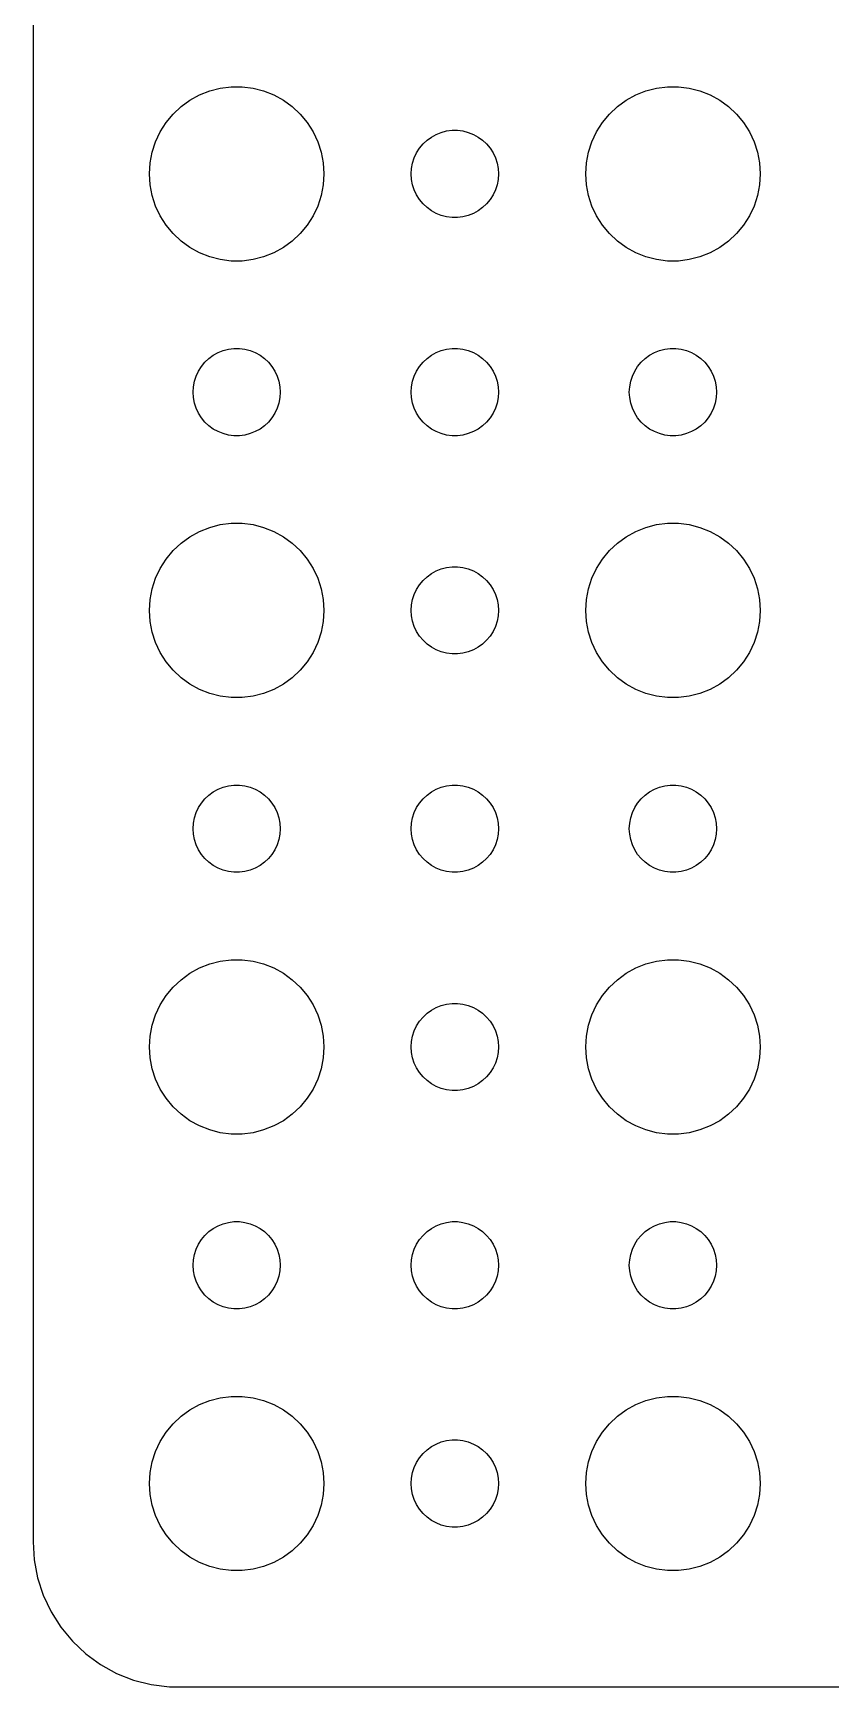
# Model space of a CAD drawing. Header units: metres. Extents: x -120 to 120, y -119 to 119.
# Drawn here: x -119.5 to -92.1, y -119.5 to -62.7 of the extents above; entities that cross this region are included whole.
import ezdxf

# ---------------------------------------------------------------- set-up
doc = ezdxf.new("R2010")
doc.units = ezdxf.units.M

msp = doc.modelspace()

# ---------------------------------------------------------------- linework, layer by layer
for p, q in [((-119.5, 114.5), (-119.5, -114.5)), ((-113.777, -64.7855), (-113.427, -64.6468)), ((-113.427, -64.6468), (-113.062, -64.5531)), ((-113.062, -64.5531), (-112.688, -64.5059)), ((-112.688, -64.5059), (-112.312, -64.5059)), ((-112.312, -64.5059), (-111.938, -64.5531)), ((-111.938, -64.5531), (-111.573, -64.6468)), ((-111.573, -64.6468), (-111.223, -64.7855)), ((-98.7773, -64.7855), (-98.427, -64.6468)), ((-98.427, -64.6468), (-98.0621, -64.5531)), ((-98.0621, -64.5531), (-97.6884, -64.5059)), ((-97.6884, -64.5059), (-97.3116, -64.5059)), ((-97.3116, -64.5059), (-96.9379, -64.5531)), ((-96.9379, -64.5531), (-96.573, -64.6468)), ((-96.573, -64.6468), (-96.2227, -64.7855)), ((-114.687, -65.4464), (-114.412, -65.1885)), ((-114.412, -65.1885), (-114.107, -64.967)), ((-114.107, -64.967), (-113.777, -64.7855)), ((-111.223, -64.7855), (-110.893, -64.967)), ((-110.893, -64.967), (-110.588, -65.1885)), ((-110.588, -65.1885), (-110.313, -65.4464)), ((-99.6869, -65.4464), (-99.4123, -65.1885)), ((-99.4123, -65.1885), (-99.1075, -64.967)), ((-99.1075, -64.967), (-98.7773, -64.7855)), ((-96.2227, -64.7855), (-95.8925, -64.967)), ((-95.8925, -64.967), (-95.5877, -65.1885)), ((-95.5877, -65.1885), (-95.3131, -65.4464)), ((-115.129, -66.0547), (-114.927, -65.7366)), ((-114.927, -65.7366), (-114.687, -65.4464)), ((-110.313, -65.4464), (-110.073, -65.7366)), ((-110.073, -65.7366), (-109.871, -66.0547)), ((-100.129, -66.0547), (-99.927, -65.7366)), ((-99.927, -65.7366), (-99.6869, -65.4464)), ((-95.3131, -65.4464), (-95.073, -65.7366)), ((-95.073, -65.7366), (-94.8711, -66.0547)), ((-115.406, -66.7539), (-115.289, -66.3956)), ((-115.289, -66.3956), (-115.129, -66.0547)), ((-109.871, -66.0547), (-109.711, -66.3956)), ((-109.711, -66.3956), (-109.594, -66.7539)), ((-106.214, -66.6183), (-106.093, -66.4732)), ((-106.093, -66.4732), (-105.956, -66.3442)), ((-105.956, -66.3442), (-105.804, -66.2335)), ((-105.804, -66.2335), (-105.639, -66.1428)), ((-105.639, -66.1428), (-105.464, -66.0734)), ((-105.464, -66.0734), (-105.281, -66.0266)), ((-105.281, -66.0266), (-105.094, -66.003)), ((-105.094, -66.003), (-104.906, -66.003)), ((-104.906, -66.003), (-104.719, -66.0266)), ((-104.719, -66.0266), (-104.536, -66.0734)), ((-104.536, -66.0734), (-104.361, -66.1428)), ((-104.361, -66.1428), (-104.196, -66.2335)), ((-104.196, -66.2335), (-104.044, -66.3442)), ((-104.044, -66.3442), (-103.907, -66.4732)), ((-103.907, -66.4732), (-103.786, -66.6183)), ((-100.406, -66.7539), (-100.289, -66.3956)), ((-100.289, -66.3956), (-100.129, -66.0547)), ((-94.8711, -66.0547), (-94.7107, -66.3956)), ((-94.7107, -66.3956), (-94.5943, -66.7539)), ((-115.476, -67.124), (-115.406, -66.7539)), ((-109.594, -66.7539), (-109.524, -67.124)), ((-106.453, -67.127), (-106.395, -66.9478)), ((-106.395, -66.9478), (-106.314, -66.7774)), ((-106.314, -66.7774), (-106.214, -66.6183)), ((-103.786, -66.6183), (-103.686, -66.7774)), ((-103.686, -66.7774), (-103.605, -66.9478)), ((-103.605, -66.9478), (-103.547, -67.127)), ((-100.476, -67.124), (-100.406, -66.7539)), ((-94.5943, -66.7539), (-94.5237, -67.124)), ((-115.5, -67.5), (-115.476, -67.124)), ((-115.476, -67.876), (-115.5, -67.5)), ((-109.524, -67.124), (-109.5, -67.5)), ((-109.5, -67.5), (-109.524, -67.876)), ((-106.5, -67.5), (-106.488, -67.312)), ((-106.488, -67.688), (-106.5, -67.5)), ((-106.488, -67.312), (-106.453, -67.127)), ((-103.547, -67.127), (-103.512, -67.312)), ((-103.512, -67.312), (-103.5, -67.5)), ((-103.5, -67.5), (-103.512, -67.688)), ((-100.5, -67.5), (-100.476, -67.124)), ((-100.476, -67.876), (-100.5, -67.5)), ((-94.5237, -67.124), (-94.5, -67.5)), ((-94.5, -67.5), (-94.5237, -67.876)), ((-115.406, -68.2461), (-115.476, -67.876)), ((-109.524, -67.876), (-109.594, -68.2461)), ((-106.453, -67.873), (-106.488, -67.688)), ((-106.395, -68.0522), (-106.453, -67.873)), ((-106.314, -68.2226), (-106.395, -68.0522)), ((-103.605, -68.0522), (-103.686, -68.2226)), ((-103.547, -67.873), (-103.605, -68.0522)), ((-103.512, -67.688), (-103.547, -67.873)), ((-100.406, -68.2461), (-100.476, -67.876)), ((-94.5237, -67.876), (-94.5943, -68.2461)), ((-115.289, -68.6044), (-115.406, -68.2461)), ((-115.129, -68.9453), (-115.289, -68.6044)), ((-109.711, -68.6044), (-109.871, -68.9453)), ((-109.594, -68.2461), (-109.711, -68.6044)), ((-106.214, -68.3817), (-106.314, -68.2226)), ((-106.093, -68.5268), (-106.214, -68.3817)), ((-105.956, -68.6558), (-106.093, -68.5268)), ((-105.804, -68.7665), (-105.956, -68.6558)), ((-104.044, -68.6558), (-104.196, -68.7665)), ((-103.907, -68.5268), (-104.044, -68.6558)), ((-103.786, -68.3817), (-103.907, -68.5268)), ((-103.686, -68.2226), (-103.786, -68.3817)), ((-100.289, -68.6044), (-100.406, -68.2461)), ((-100.129, -68.9453), (-100.289, -68.6044)), ((-94.7107, -68.6044), (-94.8711, -68.9453)), ((-94.5943, -68.2461), (-94.7107, -68.6044)), ((-114.927, -69.2634), (-115.129, -68.9453)), ((-114.687, -69.5536), (-114.927, -69.2634)), ((-110.073, -69.2634), (-110.313, -69.5536)), ((-109.871, -68.9453), (-110.073, -69.2634)), ((-105.639, -68.8572), (-105.804, -68.7665)), ((-105.464, -68.9266), (-105.639, -68.8572)), ((-105.281, -68.9734), (-105.464, -68.9266)), ((-105.094, -68.997), (-105.281, -68.9734)), ((-104.906, -68.997), (-105.094, -68.997)), ((-104.719, -68.9734), (-104.906, -68.997)), ((-104.536, -68.9266), (-104.719, -68.9734)), ((-104.361, -68.8572), (-104.536, -68.9266)), ((-104.196, -68.7665), (-104.361, -68.8572)), ((-99.927, -69.2634), (-100.129, -68.9453)), ((-99.6869, -69.5536), (-99.927, -69.2634)), ((-95.073, -69.2634), (-95.3131, -69.5536)), ((-94.8711, -68.9453), (-95.073, -69.2634)), ((-114.412, -69.8115), (-114.687, -69.5536)), ((-114.107, -70.033), (-114.412, -69.8115)), ((-110.588, -69.8115), (-110.893, -70.033)), ((-110.313, -69.5536), (-110.588, -69.8115)), ((-99.4123, -69.8115), (-99.6869, -69.5536)), ((-99.1075, -70.033), (-99.4123, -69.8115)), ((-95.5877, -69.8115), (-95.8925, -70.033)), ((-95.3131, -69.5536), (-95.5877, -69.8115)), ((-113.777, -70.2145), (-114.107, -70.033)), ((-113.427, -70.3532), (-113.777, -70.2145)), ((-113.062, -70.4469), (-113.427, -70.3532)), ((-112.688, -70.4941), (-113.062, -70.4469)), ((-111.938, -70.4469), (-112.312, -70.4941)), ((-111.573, -70.3532), (-111.938, -70.4469)), ((-111.223, -70.2145), (-111.573, -70.3532)), ((-110.893, -70.033), (-111.223, -70.2145)), ((-98.7773, -70.2145), (-99.1075, -70.033)), ((-98.427, -70.3532), (-98.7773, -70.2145)), ((-98.0621, -70.4469), (-98.427, -70.3532)), ((-97.6884, -70.4941), (-98.0621, -70.4469)), ((-96.9379, -70.4469), (-97.3116, -70.4941)), ((-96.573, -70.3532), (-96.9379, -70.4469)), ((-96.2227, -70.2145), (-96.573, -70.3532)), ((-95.8925, -70.033), (-96.2227, -70.2145)), ((-112.312, -70.4941), (-112.688, -70.4941)), ((-97.3116, -70.4941), (-97.6884, -70.4941)), ((-113.593, -73.9732), (-113.456, -73.8442)), ((-113.456, -73.8442), (-113.304, -73.7335)), ((-113.304, -73.7335), (-113.139, -73.6428)), ((-113.139, -73.6428), (-112.964, -73.5734)), ((-112.964, -73.5734), (-112.781, -73.5266)), ((-112.781, -73.5266), (-112.594, -73.503)), ((-112.594, -73.503), (-112.406, -73.503)), ((-112.406, -73.503), (-112.219, -73.5266)), ((-112.219, -73.5266), (-112.036, -73.5734)), ((-112.036, -73.5734), (-111.861, -73.6428)), ((-111.861, -73.6428), (-111.696, -73.7335)), ((-111.696, -73.7335), (-111.544, -73.8442)), ((-111.544, -73.8442), (-111.407, -73.9732)), ((-106.093, -73.9732), (-105.956, -73.8442)), ((-105.956, -73.8442), (-105.804, -73.7335)), ((-105.804, -73.7335), (-105.639, -73.6428)), ((-105.639, -73.6428), (-105.464, -73.5734)), ((-105.464, -73.5734), (-105.281, -73.5266)), ((-105.281, -73.5266), (-105.094, -73.503)), ((-105.094, -73.503), (-104.906, -73.503)), ((-104.906, -73.503), (-104.719, -73.5266)), ((-104.719, -73.5266), (-104.536, -73.5734)), ((-104.536, -73.5734), (-104.361, -73.6428)), ((-104.361, -73.6428), (-104.196, -73.7335)), ((-104.196, -73.7335), (-104.044, -73.8442)), ((-104.044, -73.8442), (-103.907, -73.9732)), ((-98.5934, -73.9732), (-98.4561, -73.8442)), ((-98.4561, -73.8442), (-98.3037, -73.7335)), ((-98.3037, -73.7335), (-98.1387, -73.6428)), ((-98.1387, -73.6428), (-97.9635, -73.5734)), ((-97.9635, -73.5734), (-97.7811, -73.5266)), ((-97.7811, -73.5266), (-97.5942, -73.503)), ((-97.5942, -73.503), (-97.4058, -73.503)), ((-97.4058, -73.503), (-97.2189, -73.5266)), ((-97.2189, -73.5266), (-97.0365, -73.5734)), ((-97.0365, -73.5734), (-96.8613, -73.6428)), ((-96.8613, -73.6428), (-96.6963, -73.7335)), ((-96.6963, -73.7335), (-96.5439, -73.8442)), ((-96.5439, -73.8442), (-96.4065, -73.9732)), ((-113.895, -74.4478), (-113.814, -74.2774)), ((-113.814, -74.2774), (-113.714, -74.1183)), ((-113.714, -74.1183), (-113.593, -73.9732)), ((-111.407, -73.9732), (-111.286, -74.1183)), ((-111.286, -74.1183), (-111.186, -74.2774)), ((-111.186, -74.2774), (-111.105, -74.4478)), ((-106.395, -74.4478), (-106.314, -74.2774)), ((-106.314, -74.2774), (-106.214, -74.1183)), ((-106.214, -74.1183), (-106.093, -73.9732)), ((-103.907, -73.9732), (-103.786, -74.1183)), ((-103.786, -74.1183), (-103.686, -74.2774)), ((-103.686, -74.2774), (-103.605, -74.4478)), ((-98.8947, -74.4478), (-98.8145, -74.2774)), ((-98.8145, -74.2774), (-98.7135, -74.1183)), ((-98.7135, -74.1183), (-98.5934, -73.9732)), ((-96.4065, -73.9732), (-96.2865, -74.1183)), ((-96.2865, -74.1183), (-96.1855, -74.2774)), ((-96.1855, -74.2774), (-96.1053, -74.4478)), ((-114, -75), (-113.988, -74.812)), ((-113.988, -75.188), (-114, -75)), ((-113.988, -74.812), (-113.953, -74.627)), ((-113.953, -74.627), (-113.895, -74.4478)), ((-111.105, -74.4478), (-111.047, -74.627)), ((-111.047, -74.627), (-111.012, -74.812)), ((-111.012, -74.812), (-111, -75)), ((-111, -75), (-111.012, -75.188)), ((-106.5, -75), (-106.488, -74.812)), ((-106.488, -75.188), (-106.5, -75)), ((-106.488, -74.812), (-106.453, -74.627)), ((-106.453, -74.627), (-106.395, -74.4478)), ((-103.605, -74.4478), (-103.547, -74.627)), ((-103.547, -74.627), (-103.512, -74.812)), ((-103.512, -74.812), (-103.5, -75)), ((-103.5, -75), (-103.512, -75.188)), ((-99, -75), (-98.9882, -74.812)), ((-98.9882, -75.188), (-99, -75)), ((-98.9882, -74.812), (-98.9529, -74.627)), ((-98.9529, -74.627), (-98.8947, -74.4478)), ((-96.1053, -74.4478), (-96.0471, -74.627)), ((-96.0471, -74.627), (-96.0118, -74.812)), ((-96.0118, -74.812), (-96, -75)), ((-96, -75), (-96.0118, -75.188)), ((-113.953, -75.373), (-113.988, -75.188)), ((-113.895, -75.5522), (-113.953, -75.373)), ((-113.814, -75.7226), (-113.895, -75.5522)), ((-111.105, -75.5522), (-111.186, -75.7226)), ((-111.047, -75.373), (-111.105, -75.5522)), ((-111.012, -75.188), (-111.047, -75.373)), ((-106.453, -75.373), (-106.488, -75.188)), ((-106.395, -75.5522), (-106.453, -75.373)), ((-106.314, -75.7226), (-106.395, -75.5522)), ((-103.605, -75.5522), (-103.686, -75.7226)), ((-103.547, -75.373), (-103.605, -75.5522)), ((-103.512, -75.188), (-103.547, -75.373)), ((-98.9529, -75.373), (-98.9882, -75.188)), ((-98.8947, -75.5522), (-98.9529, -75.373)), ((-98.8145, -75.7226), (-98.8947, -75.5522)), ((-96.1053, -75.5522), (-96.1855, -75.7226)), ((-96.0471, -75.373), (-96.1053, -75.5522)), ((-96.0118, -75.188), (-96.0471, -75.373)), ((-113.714, -75.8817), (-113.814, -75.7226)), ((-113.593, -76.0268), (-113.714, -75.8817)), ((-113.456, -76.1558), (-113.593, -76.0268)), ((-111.407, -76.0268), (-111.544, -76.1558)), ((-111.286, -75.8817), (-111.407, -76.0268)), ((-111.186, -75.7226), (-111.286, -75.8817)), ((-106.214, -75.8817), (-106.314, -75.7226)), ((-106.093, -76.0268), (-106.214, -75.8817)), ((-105.956, -76.1558), (-106.093, -76.0268)), ((-103.907, -76.0268), (-104.044, -76.1558)), ((-103.786, -75.8817), (-103.907, -76.0268)), ((-103.686, -75.7226), (-103.786, -75.8817)), ((-98.7135, -75.8817), (-98.8145, -75.7226)), ((-98.5934, -76.0268), (-98.7135, -75.8817)), ((-98.4561, -76.1558), (-98.5934, -76.0268)), ((-96.4065, -76.0268), (-96.5439, -76.1558)), ((-96.2865, -75.8817), (-96.4065, -76.0268)), ((-96.1855, -75.7226), (-96.2865, -75.8817)), ((-113.304, -76.2665), (-113.456, -76.1558)), ((-113.139, -76.3572), (-113.304, -76.2665)), ((-112.964, -76.4266), (-113.139, -76.3572)), ((-112.781, -76.4734), (-112.964, -76.4266)), ((-112.594, -76.497), (-112.781, -76.4734)), ((-112.406, -76.497), (-112.594, -76.497)), ((-112.219, -76.4734), (-112.406, -76.497)), ((-112.036, -76.4266), (-112.219, -76.4734)), ((-111.861, -76.3572), (-112.036, -76.4266)), ((-111.696, -76.2665), (-111.861, -76.3572)), ((-111.544, -76.1558), (-111.696, -76.2665)), ((-105.804, -76.2665), (-105.956, -76.1558)), ((-105.639, -76.3572), (-105.804, -76.2665)), ((-105.464, -76.4266), (-105.639, -76.3572)), ((-105.281, -76.4734), (-105.464, -76.4266)), ((-105.094, -76.497), (-105.281, -76.4734)), ((-104.906, -76.497), (-105.094, -76.497)), ((-104.719, -76.4734), (-104.906, -76.497)), ((-104.536, -76.4266), (-104.719, -76.4734)), ((-104.361, -76.3572), (-104.536, -76.4266)), ((-104.196, -76.2665), (-104.361, -76.3572)), ((-104.044, -76.1558), (-104.196, -76.2665)), ((-98.3037, -76.2665), (-98.4561, -76.1558)), ((-98.1387, -76.3572), (-98.3037, -76.2665)), ((-97.9635, -76.4266), (-98.1387, -76.3572)), ((-97.7811, -76.4734), (-97.9635, -76.4266)), ((-97.5942, -76.497), (-97.7811, -76.4734)), ((-97.4058, -76.497), (-97.5942, -76.497)), ((-97.2189, -76.4734), (-97.4058, -76.497)), ((-97.0365, -76.4266), (-97.2189, -76.4734)), ((-96.8613, -76.3572), (-97.0365, -76.4266)), ((-96.6963, -76.2665), (-96.8613, -76.3572)), ((-96.5439, -76.1558), (-96.6963, -76.2665)), ((-113.427, -79.6468), (-113.062, -79.5531)), ((-113.062, -79.5531), (-112.688, -79.5059)), ((-112.688, -79.5059), (-112.312, -79.5059)), ((-112.312, -79.5059), (-111.938, -79.5531)), ((-111.938, -79.5531), (-111.573, -79.6468)), ((-98.427, -79.6468), (-98.0621, -79.5531)), ((-98.0621, -79.5531), (-97.6884, -79.5059)), ((-97.6884, -79.5059), (-97.3116, -79.5059)), ((-97.3116, -79.5059), (-96.9379, -79.5531)), ((-96.9379, -79.5531), (-96.573, -79.6468)), ((-114.412, -80.1885), (-114.107, -79.967)), ((-114.107, -79.967), (-113.777, -79.7855)), ((-113.777, -79.7855), (-113.427, -79.6468)), ((-111.573, -79.6468), (-111.223, -79.7855)), ((-111.223, -79.7855), (-110.893, -79.967)), ((-110.893, -79.967), (-110.588, -80.1885)), ((-99.4123, -80.1885), (-99.1075, -79.967)), ((-99.1075, -79.967), (-98.7773, -79.7855)), ((-98.7773, -79.7855), (-98.427, -79.6468)), ((-96.573, -79.6468), (-96.2227, -79.7855)), ((-96.2227, -79.7855), (-95.8925, -79.967)), ((-95.8925, -79.967), (-95.5877, -80.1885)), ((-114.927, -80.7366), (-114.687, -80.4464)), ((-114.687, -80.4464), (-114.412, -80.1885)), ((-110.588, -80.1885), (-110.313, -80.4464)), ((-110.313, -80.4464), (-110.073, -80.7366)), ((-99.927, -80.7366), (-99.6869, -80.4464)), ((-99.6869, -80.4464), (-99.4123, -80.1885)), ((-95.5877, -80.1885), (-95.3131, -80.4464)), ((-95.3131, -80.4464), (-95.073, -80.7366)), ((-115.289, -81.3956), (-115.129, -81.0547)), ((-115.129, -81.0547), (-114.927, -80.7366)), ((-110.073, -80.7366), (-109.871, -81.0547)), ((-109.871, -81.0547), (-109.711, -81.3956)), ((-105.956, -81.3442), (-105.804, -81.2335)), ((-105.804, -81.2335), (-105.639, -81.1428)), ((-105.639, -81.1428), (-105.464, -81.0734)), ((-105.464, -81.0734), (-105.281, -81.0266)), ((-105.281, -81.0266), (-105.094, -81.003)), ((-105.094, -81.003), (-104.906, -81.003)), ((-104.906, -81.003), (-104.719, -81.0266)), ((-104.719, -81.0266), (-104.536, -81.0734)), ((-104.536, -81.0734), (-104.361, -81.1428)), ((-104.361, -81.1428), (-104.196, -81.2335)), ((-104.196, -81.2335), (-104.044, -81.3442)), ((-100.289, -81.3956), (-100.129, -81.0547)), ((-100.129, -81.0547), (-99.927, -80.7366)), ((-95.073, -80.7366), (-94.8711, -81.0547)), ((-94.8711, -81.0547), (-94.7107, -81.3956)), ((-115.476, -82.124), (-115.406, -81.7539)), ((-115.406, -81.7539), (-115.289, -81.3956)), ((-109.711, -81.3956), (-109.594, -81.7539)), ((-109.594, -81.7539), (-109.524, -82.124)), ((-106.395, -81.9478), (-106.314, -81.7774)), ((-106.314, -81.7774), (-106.214, -81.6183)), ((-106.214, -81.6183), (-106.093, -81.4732)), ((-106.093, -81.4732), (-105.956, -81.3442)), ((-104.044, -81.3442), (-103.907, -81.4732)), ((-103.907, -81.4732), (-103.786, -81.6183)), ((-103.786, -81.6183), (-103.686, -81.7774)), ((-103.686, -81.7774), (-103.605, -81.9478)), ((-100.476, -82.124), (-100.406, -81.7539)), ((-100.406, -81.7539), (-100.289, -81.3956)), ((-94.7107, -81.3956), (-94.5943, -81.7539)), ((-94.5943, -81.7539), (-94.5237, -82.124)), ((-115.5, -82.5), (-115.476, -82.124)), ((-109.524, -82.124), (-109.5, -82.5)), ((-106.5, -82.5), (-106.488, -82.312)), ((-106.488, -82.312), (-106.453, -82.127)), ((-106.453, -82.127), (-106.395, -81.9478)), ((-103.605, -81.9478), (-103.547, -82.127)), ((-103.547, -82.127), (-103.512, -82.312)), ((-103.512, -82.312), (-103.5, -82.5)), ((-100.5, -82.5), (-100.476, -82.124)), ((-94.5237, -82.124), (-94.5, -82.5)), ((-115.476, -82.876), (-115.5, -82.5)), ((-115.406, -83.2461), (-115.476, -82.876)), ((-109.524, -82.876), (-109.594, -83.2461)), ((-109.5, -82.5), (-109.524, -82.876)), ((-106.488, -82.688), (-106.5, -82.5)), ((-106.453, -82.873), (-106.488, -82.688)), ((-106.395, -83.0522), (-106.453, -82.873)), ((-103.547, -82.873), (-103.605, -83.0522)), ((-103.512, -82.688), (-103.547, -82.873)), ((-103.5, -82.5), (-103.512, -82.688)), ((-100.476, -82.876), (-100.5, -82.5)), ((-100.406, -83.2461), (-100.476, -82.876)), ((-94.5237, -82.876), (-94.5943, -83.2461)), ((-94.5, -82.5), (-94.5237, -82.876)), ((-115.289, -83.6044), (-115.406, -83.2461)), ((-109.594, -83.2461), (-109.711, -83.6044)), ((-106.314, -83.2226), (-106.395, -83.0522)), ((-106.214, -83.3817), (-106.314, -83.2226)), ((-106.093, -83.5268), (-106.214, -83.3817)), ((-105.956, -83.6558), (-106.093, -83.5268)), ((-103.907, -83.5268), (-104.044, -83.6558)), ((-103.786, -83.3817), (-103.907, -83.5268)), ((-103.686, -83.2226), (-103.786, -83.3817)), ((-103.605, -83.0522), (-103.686, -83.2226)), ((-100.289, -83.6044), (-100.406, -83.2461)), ((-94.5943, -83.2461), (-94.7107, -83.6044)), ((-115.129, -83.9453), (-115.289, -83.6044)), ((-114.927, -84.2634), (-115.129, -83.9453)), ((-109.871, -83.9453), (-110.073, -84.2634)), ((-109.711, -83.6044), (-109.871, -83.9453)), ((-105.804, -83.7665), (-105.956, -83.6558)), ((-105.639, -83.8572), (-105.804, -83.7665)), ((-105.464, -83.9266), (-105.639, -83.8572)), ((-105.281, -83.9734), (-105.464, -83.9266)), ((-105.094, -83.997), (-105.281, -83.9734)), ((-104.906, -83.997), (-105.094, -83.997)), ((-104.719, -83.9734), (-104.906, -83.997)), ((-104.536, -83.9266), (-104.719, -83.9734)), ((-104.361, -83.8572), (-104.536, -83.9266)), ((-104.196, -83.7665), (-104.361, -83.8572)), ((-104.044, -83.6558), (-104.196, -83.7665)), ((-100.129, -83.9453), (-100.289, -83.6044)), ((-99.927, -84.2634), (-100.129, -83.9453)), ((-94.8711, -83.9453), (-95.073, -84.2634)), ((-94.7107, -83.6044), (-94.8711, -83.9453)), ((-114.687, -84.5536), (-114.927, -84.2634)), ((-114.412, -84.8115), (-114.687, -84.5536)), ((-110.313, -84.5536), (-110.588, -84.8115)), ((-110.073, -84.2634), (-110.313, -84.5536)), ((-99.6869, -84.5536), (-99.927, -84.2634)), ((-99.4123, -84.8115), (-99.6869, -84.5536)), ((-95.3131, -84.5536), (-95.5877, -84.8115)), ((-95.073, -84.2634), (-95.3131, -84.5536)), ((-114.107, -85.033), (-114.412, -84.8115)), ((-113.777, -85.2145), (-114.107, -85.033)), ((-113.427, -85.3532), (-113.777, -85.2145)), ((-111.223, -85.2145), (-111.573, -85.3532)), ((-110.893, -85.033), (-111.223, -85.2145)), ((-110.588, -84.8115), (-110.893, -85.033)), ((-99.1075, -85.033), (-99.4123, -84.8115)), ((-98.7773, -85.2145), (-99.1075, -85.033)), ((-98.427, -85.3532), (-98.7773, -85.2145)), ((-96.2227, -85.2145), (-96.573, -85.3532)), ((-95.8925, -85.033), (-96.2227, -85.2145)), ((-95.5877, -84.8115), (-95.8925, -85.033)), ((-113.062, -85.4469), (-113.427, -85.3532)), ((-112.688, -85.4941), (-113.062, -85.4469)), ((-112.312, -85.4941), (-112.688, -85.4941)), ((-111.938, -85.4469), (-112.312, -85.4941)), ((-111.573, -85.3532), (-111.938, -85.4469)), ((-98.0621, -85.4469), (-98.427, -85.3532)), ((-97.6884, -85.4941), (-98.0621, -85.4469)), ((-97.3116, -85.4941), (-97.6884, -85.4941)), ((-96.9379, -85.4469), (-97.3116, -85.4941)), ((-96.573, -85.3532), (-96.9379, -85.4469)), ((-113.304, -88.7335), (-113.139, -88.6428)), ((-113.139, -88.6428), (-112.964, -88.5734)), ((-112.964, -88.5734), (-112.781, -88.5266)), ((-112.781, -88.5266), (-112.594, -88.503)), ((-112.594, -88.503), (-112.406, -88.503)), ((-112.406, -88.503), (-112.219, -88.5266)), ((-112.219, -88.5266), (-112.036, -88.5734)), ((-112.036, -88.5734), (-111.861, -88.6428)), ((-111.861, -88.6428), (-111.696, -88.7335)), ((-105.804, -88.7335), (-105.639, -88.6428)), ((-105.639, -88.6428), (-105.464, -88.5734)), ((-105.464, -88.5734), (-105.281, -88.5266)), ((-105.281, -88.5266), (-105.094, -88.503)), ((-105.094, -88.503), (-104.906, -88.503)), ((-104.906, -88.503), (-104.719, -88.5266)), ((-104.719, -88.5266), (-104.536, -88.5734)), ((-104.536, -88.5734), (-104.361, -88.6428)), ((-104.361, -88.6428), (-104.196, -88.7335)), ((-98.3037, -88.7335), (-98.1387, -88.6428)), ((-98.1387, -88.6428), (-97.9635, -88.5734)), ((-97.9635, -88.5734), (-97.7811, -88.5266)), ((-97.7811, -88.5266), (-97.5942, -88.503)), ((-97.5942, -88.503), (-97.4058, -88.503)), ((-97.4058, -88.503), (-97.2189, -88.5266)), ((-97.2189, -88.5266), (-97.0365, -88.5734)), ((-97.0365, -88.5734), (-96.8613, -88.6428)), ((-96.8613, -88.6428), (-96.6963, -88.7335)), ((-113.814, -89.2774), (-113.714, -89.1183)), ((-113.714, -89.1183), (-113.593, -88.9732)), ((-113.593, -88.9732), (-113.456, -88.8442)), ((-113.456, -88.8442), (-113.304, -88.7335)), ((-111.696, -88.7335), (-111.544, -88.8442)), ((-111.544, -88.8442), (-111.407, -88.9732)), ((-111.407, -88.9732), (-111.286, -89.1183)), ((-111.286, -89.1183), (-111.186, -89.2774)), ((-106.314, -89.2774), (-106.214, -89.1183)), ((-106.214, -89.1183), (-106.093, -88.9732)), ((-106.093, -88.9732), (-105.956, -88.8442)), ((-105.956, -88.8442), (-105.804, -88.7335)), ((-104.196, -88.7335), (-104.044, -88.8442)), ((-104.044, -88.8442), (-103.907, -88.9732)), ((-103.907, -88.9732), (-103.786, -89.1183)), ((-103.786, -89.1183), (-103.686, -89.2774)), ((-98.8145, -89.2774), (-98.7135, -89.1183)), ((-98.7135, -89.1183), (-98.5934, -88.9732)), ((-98.5934, -88.9732), (-98.4561, -88.8442)), ((-98.4561, -88.8442), (-98.3037, -88.7335)), ((-96.6963, -88.7335), (-96.5439, -88.8442)), ((-96.5439, -88.8442), (-96.4065, -88.9732)), ((-96.4065, -88.9732), (-96.2865, -89.1183)), ((-96.2865, -89.1183), (-96.1855, -89.2774)), ((-113.988, -89.812), (-113.953, -89.627)), ((-113.953, -89.627), (-113.895, -89.4478)), ((-113.895, -89.4478), (-113.814, -89.2774)), ((-111.186, -89.2774), (-111.105, -89.4478)), ((-111.105, -89.4478), (-111.047, -89.627)), ((-111.047, -89.627), (-111.012, -89.812)), ((-106.488, -89.812), (-106.453, -89.627)), ((-106.453, -89.627), (-106.395, -89.4478)), ((-106.395, -89.4478), (-106.314, -89.2774)), ((-103.686, -89.2774), (-103.605, -89.4478)), ((-103.605, -89.4478), (-103.547, -89.627)), ((-103.547, -89.627), (-103.512, -89.812)), ((-98.9882, -89.812), (-98.9529, -89.627)), ((-98.9529, -89.627), (-98.8947, -89.4478)), ((-98.8947, -89.4478), (-98.8145, -89.2774)), ((-96.1855, -89.2774), (-96.1053, -89.4478)), ((-96.1053, -89.4478), (-96.0471, -89.627)), ((-96.0471, -89.627), (-96.0118, -89.812)), ((-114, -90), (-113.988, -89.812)), ((-113.988, -90.188), (-114, -90)), ((-113.953, -90.373), (-113.988, -90.188)), ((-111.012, -90.188), (-111.047, -90.373)), ((-111.012, -89.812), (-111, -90)), ((-111, -90), (-111.012, -90.188)), ((-106.5, -90), (-106.488, -89.812)), ((-106.488, -90.188), (-106.5, -90)), ((-106.453, -90.373), (-106.488, -90.188)), ((-103.512, -90.188), (-103.547, -90.373)), ((-103.512, -89.812), (-103.5, -90)), ((-103.5, -90), (-103.512, -90.188)), ((-99, -90), (-98.9882, -89.812)), ((-98.9882, -90.188), (-99, -90)), ((-98.9529, -90.373), (-98.9882, -90.188)), ((-96.0118, -90.188), (-96.0471, -90.373)), ((-96.0118, -89.812), (-96, -90)), ((-96, -90), (-96.0118, -90.188)), ((-113.895, -90.5522), (-113.953, -90.373)), ((-113.814, -90.7226), (-113.895, -90.5522)), ((-113.714, -90.8817), (-113.814, -90.7226)), ((-113.593, -91.0268), (-113.714, -90.8817)), ((-111.286, -90.8817), (-111.407, -91.0268)), ((-111.186, -90.7226), (-111.286, -90.8817)), ((-111.105, -90.5522), (-111.186, -90.7226)), ((-111.047, -90.373), (-111.105, -90.5522)), ((-106.395, -90.5522), (-106.453, -90.373)), ((-106.314, -90.7226), (-106.395, -90.5522)), ((-106.214, -90.8817), (-106.314, -90.7226)), ((-106.093, -91.0268), (-106.214, -90.8817)), ((-103.786, -90.8817), (-103.907, -91.0268)), ((-103.686, -90.7226), (-103.786, -90.8817)), ((-103.605, -90.5522), (-103.686, -90.7226)), ((-103.547, -90.373), (-103.605, -90.5522)), ((-98.8947, -90.5522), (-98.9529, -90.373)), ((-98.8145, -90.7226), (-98.8947, -90.5522)), ((-98.7135, -90.8817), (-98.8145, -90.7226)), ((-98.5934, -91.0268), (-98.7135, -90.8817)), ((-96.2865, -90.8817), (-96.4065, -91.0268)), ((-96.1855, -90.7226), (-96.2865, -90.8817)), ((-96.1053, -90.5522), (-96.1855, -90.7226)), ((-96.0471, -90.373), (-96.1053, -90.5522)), ((-113.456, -91.1558), (-113.593, -91.0268)), ((-113.304, -91.2665), (-113.456, -91.1558)), ((-113.139, -91.3572), (-113.304, -91.2665)), ((-112.964, -91.4266), (-113.139, -91.3572)), ((-112.781, -91.4734), (-112.964, -91.4266)), ((-112.594, -91.497), (-112.781, -91.4734)), ((-112.219, -91.4734), (-112.406, -91.497)), ((-112.036, -91.4266), (-112.219, -91.4734)), ((-111.861, -91.3572), (-112.036, -91.4266)), ((-111.696, -91.2665), (-111.861, -91.3572)), ((-111.544, -91.1558), (-111.696, -91.2665)), ((-111.407, -91.0268), (-111.544, -91.1558)), ((-105.956, -91.1558), (-106.093, -91.0268)), ((-105.804, -91.2665), (-105.956, -91.1558)), ((-105.639, -91.3572), (-105.804, -91.2665)), ((-105.464, -91.4266), (-105.639, -91.3572)), ((-105.281, -91.4734), (-105.464, -91.4266)), ((-105.094, -91.497), (-105.281, -91.4734)), ((-104.719, -91.4734), (-104.906, -91.497)), ((-104.536, -91.4266), (-104.719, -91.4734)), ((-104.361, -91.3572), (-104.536, -91.4266)), ((-104.196, -91.2665), (-104.361, -91.3572)), ((-104.044, -91.1558), (-104.196, -91.2665)), ((-103.907, -91.0268), (-104.044, -91.1558)), ((-98.4561, -91.1558), (-98.5934, -91.0268)), ((-98.3037, -91.2665), (-98.4561, -91.1558)), ((-98.1387, -91.3572), (-98.3037, -91.2665)), ((-97.9635, -91.4266), (-98.1387, -91.3572)), ((-97.7811, -91.4734), (-97.9635, -91.4266)), ((-97.5942, -91.497), (-97.7811, -91.4734)), ((-97.2189, -91.4734), (-97.4058, -91.497)), ((-97.0365, -91.4266), (-97.2189, -91.4734)), ((-96.8613, -91.3572), (-97.0365, -91.4266)), ((-96.6963, -91.2665), (-96.8613, -91.3572)), ((-96.5439, -91.1558), (-96.6963, -91.2665)), ((-96.4065, -91.0268), (-96.5439, -91.1558)), ((-112.406, -91.497), (-112.594, -91.497)), ((-104.906, -91.497), (-105.094, -91.497)), ((-97.4058, -91.497), (-97.5942, -91.497)), ((-114.107, -94.967), (-113.777, -94.7855)), ((-113.777, -94.7855), (-113.427, -94.6468)), ((-113.427, -94.6468), (-113.062, -94.5531)), ((-113.062, -94.5531), (-112.688, -94.5059)), ((-112.688, -94.5059), (-112.312, -94.5059)), ((-112.312, -94.5059), (-111.938, -94.5531)), ((-111.938, -94.5531), (-111.573, -94.6468)), ((-111.573, -94.6468), (-111.223, -94.7855)), ((-111.223, -94.7855), (-110.893, -94.967)), ((-99.1075, -94.967), (-98.7773, -94.7855)), ((-98.7773, -94.7855), (-98.427, -94.6468)), ((-98.427, -94.6468), (-98.0621, -94.5531)), ((-98.0621, -94.5531), (-97.6884, -94.5059)), ((-97.6884, -94.5059), (-97.3116, -94.5059)), ((-97.3116, -94.5059), (-96.9379, -94.5531)), ((-96.9379, -94.5531), (-96.573, -94.6468)), ((-96.573, -94.6468), (-96.2227, -94.7855)), ((-96.2227, -94.7855), (-95.8925, -94.967)), ((-114.927, -95.7366), (-114.687, -95.4464)), ((-114.687, -95.4464), (-114.412, -95.1885)), ((-114.412, -95.1885), (-114.107, -94.967)), ((-110.893, -94.967), (-110.588, -95.1885)), ((-110.588, -95.1885), (-110.313, -95.4464)), ((-110.313, -95.4464), (-110.073, -95.7366)), ((-99.927, -95.7366), (-99.6869, -95.4464)), ((-99.6869, -95.4464), (-99.4123, -95.1885)), ((-99.4123, -95.1885), (-99.1075, -94.967)), ((-95.8925, -94.967), (-95.5877, -95.1885)), ((-95.5877, -95.1885), (-95.3131, -95.4464)), ((-95.3131, -95.4464), (-95.073, -95.7366)), ((-115.129, -96.0547), (-114.927, -95.7366)), ((-110.073, -95.7366), (-109.871, -96.0547)), ((-105.464, -96.0734), (-105.281, -96.0266)), ((-105.281, -96.0266), (-105.094, -96.003)), ((-105.094, -96.003), (-104.906, -96.003)), ((-104.906, -96.003), (-104.719, -96.0266)), ((-104.719, -96.0266), (-104.536, -96.0734)), ((-100.129, -96.0547), (-99.927, -95.7366)), ((-95.073, -95.7366), (-94.8711, -96.0547)), ((-115.406, -96.7539), (-115.289, -96.3956)), ((-115.289, -96.3956), (-115.129, -96.0547)), ((-109.871, -96.0547), (-109.711, -96.3956)), ((-109.711, -96.3956), (-109.594, -96.7539)), ((-106.214, -96.6183), (-106.093, -96.4732)), ((-106.093, -96.4732), (-105.956, -96.3442)), ((-105.956, -96.3442), (-105.804, -96.2335)), ((-105.804, -96.2335), (-105.639, -96.1428)), ((-105.639, -96.1428), (-105.464, -96.0734)), ((-104.536, -96.0734), (-104.361, -96.1428)), ((-104.361, -96.1428), (-104.196, -96.2335)), ((-104.196, -96.2335), (-104.044, -96.3442)), ((-104.044, -96.3442), (-103.907, -96.4732)), ((-103.907, -96.4732), (-103.786, -96.6183)), ((-100.406, -96.7539), (-100.289, -96.3956)), ((-100.289, -96.3956), (-100.129, -96.0547)), ((-94.8711, -96.0547), (-94.7107, -96.3956)), ((-94.7107, -96.3956), (-94.5943, -96.7539)), ((-115.5, -97.5), (-115.476, -97.124)), ((-115.476, -97.124), (-115.406, -96.7539)), ((-109.594, -96.7539), (-109.524, -97.124)), ((-109.524, -97.124), (-109.5, -97.5)), ((-106.488, -97.312), (-106.453, -97.127)), ((-106.453, -97.127), (-106.395, -96.9478)), ((-106.395, -96.9478), (-106.314, -96.7774)), ((-106.314, -96.7774), (-106.214, -96.6183)), ((-103.786, -96.6183), (-103.686, -96.7774)), ((-103.686, -96.7774), (-103.605, -96.9478)), ((-103.605, -96.9478), (-103.547, -97.127)), ((-103.547, -97.127), (-103.512, -97.312)), ((-100.5, -97.5), (-100.476, -97.124)), ((-100.476, -97.124), (-100.406, -96.7539)), ((-94.5943, -96.7539), (-94.5237, -97.124)), ((-94.5237, -97.124), (-94.5, -97.5)), ((-115.476, -97.876), (-115.5, -97.5)), ((-109.5, -97.5), (-109.524, -97.876)), ((-106.5, -97.5), (-106.488, -97.312)), ((-106.488, -97.688), (-106.5, -97.5)), ((-106.453, -97.873), (-106.488, -97.688)), ((-103.512, -97.688), (-103.547, -97.873)), ((-103.512, -97.312), (-103.5, -97.5)), ((-103.5, -97.5), (-103.512, -97.688)), ((-100.476, -97.876), (-100.5, -97.5)), ((-94.5, -97.5), (-94.5237, -97.876)), ((-115.406, -98.2461), (-115.476, -97.876)), ((-115.289, -98.6044), (-115.406, -98.2461)), ((-109.594, -98.2461), (-109.711, -98.6044)), ((-109.524, -97.876), (-109.594, -98.2461)), ((-106.395, -98.0522), (-106.453, -97.873)), ((-106.314, -98.2226), (-106.395, -98.0522)), ((-106.214, -98.3817), (-106.314, -98.2226)), ((-103.686, -98.2226), (-103.786, -98.3817)), ((-103.605, -98.0522), (-103.686, -98.2226)), ((-103.547, -97.873), (-103.605, -98.0522)), ((-100.406, -98.2461), (-100.476, -97.876)), ((-100.289, -98.6044), (-100.406, -98.2461)), ((-94.5943, -98.2461), (-94.7107, -98.6044)), ((-94.5237, -97.876), (-94.5943, -98.2461)), ((-115.129, -98.9453), (-115.289, -98.6044)), ((-109.711, -98.6044), (-109.871, -98.9453)), ((-106.093, -98.5268), (-106.214, -98.3817)), ((-105.956, -98.6558), (-106.093, -98.5268)), ((-105.804, -98.7665), (-105.956, -98.6558)), ((-105.639, -98.8572), (-105.804, -98.7665)), ((-105.464, -98.9266), (-105.639, -98.8572)), ((-104.361, -98.8572), (-104.536, -98.9266)), ((-104.196, -98.7665), (-104.361, -98.8572)), ((-104.044, -98.6558), (-104.196, -98.7665)), ((-103.907, -98.5268), (-104.044, -98.6558)), ((-103.786, -98.3817), (-103.907, -98.5268)), ((-100.129, -98.9453), (-100.289, -98.6044)), ((-94.7107, -98.6044), (-94.8711, -98.9453)), ((-114.927, -99.2634), (-115.129, -98.9453)), ((-114.687, -99.5536), (-114.927, -99.2634)), ((-110.073, -99.2634), (-110.313, -99.5536)), ((-109.871, -98.9453), (-110.073, -99.2634)), ((-105.281, -98.9734), (-105.464, -98.9266)), ((-105.094, -98.997), (-105.281, -98.9734)), ((-104.906, -98.997), (-105.094, -98.997)), ((-104.719, -98.9734), (-104.906, -98.997)), ((-104.536, -98.9266), (-104.719, -98.9734)), ((-99.927, -99.2634), (-100.129, -98.9453)), ((-99.6869, -99.5536), (-99.927, -99.2634)), ((-95.073, -99.2634), (-95.3131, -99.5536)), ((-94.8711, -98.9453), (-95.073, -99.2634)), ((-114.412, -99.8115), (-114.687, -99.5536)), ((-114.107, -100.033), (-114.412, -99.8115)), ((-110.588, -99.8115), (-110.893, -100.033)), ((-110.313, -99.5536), (-110.588, -99.8115)), ((-99.4123, -99.8115), (-99.6869, -99.5536)), ((-99.1075, -100.033), (-99.4123, -99.8115)), ((-95.5877, -99.8115), (-95.8925, -100.033)), ((-95.3131, -99.5536), (-95.5877, -99.8115)), ((-113.777, -100.214), (-114.107, -100.033)), ((-113.427, -100.353), (-113.777, -100.214)), ((-113.062, -100.447), (-113.427, -100.353)), ((-112.688, -100.494), (-113.062, -100.447)), ((-112.312, -100.494), (-112.688, -100.494)), ((-111.938, -100.447), (-112.312, -100.494)), ((-111.573, -100.353), (-111.938, -100.447)), ((-111.223, -100.214), (-111.573, -100.353)), ((-110.893, -100.033), (-111.223, -100.214)), ((-98.7773, -100.214), (-99.1075, -100.033)), ((-98.427, -100.353), (-98.7773, -100.214)), ((-98.0621, -100.447), (-98.427, -100.353)), ((-97.6884, -100.494), (-98.0621, -100.447)), ((-97.3116, -100.494), (-97.6884, -100.494)), ((-96.9379, -100.447), (-97.3116, -100.494)), ((-96.573, -100.353), (-96.9379, -100.447)), ((-96.2227, -100.214), (-96.573, -100.353)), ((-95.8925, -100.033), (-96.2227, -100.214)), ((-113.714, -104.118), (-113.593, -103.973)), ((-113.593, -103.973), (-113.456, -103.844)), ((-113.456, -103.844), (-113.304, -103.734)), ((-113.304, -103.734), (-113.139, -103.643)), ((-113.139, -103.643), (-112.964, -103.573)), ((-112.964, -103.573), (-112.781, -103.527)), ((-112.781, -103.527), (-112.594, -103.503)), ((-112.594, -103.503), (-112.406, -103.503)), ((-112.406, -103.503), (-112.219, -103.527)), ((-112.219, -103.527), (-112.036, -103.573)), ((-112.036, -103.573), (-111.861, -103.643)), ((-111.861, -103.643), (-111.696, -103.734)), ((-111.696, -103.734), (-111.544, -103.844)), ((-111.544, -103.844), (-111.407, -103.973)), ((-111.407, -103.973), (-111.286, -104.118)), ((-106.214, -104.118), (-106.093, -103.973)), ((-106.093, -103.973), (-105.956, -103.844)), ((-105.956, -103.844), (-105.804, -103.734)), ((-105.804, -103.734), (-105.639, -103.643)), ((-105.639, -103.643), (-105.464, -103.573)), ((-105.464, -103.573), (-105.281, -103.527)), ((-105.281, -103.527), (-105.094, -103.503)), ((-105.094, -103.503), (-104.906, -103.503)), ((-104.906, -103.503), (-104.719, -103.527)), ((-104.719, -103.527), (-104.536, -103.573)), ((-104.536, -103.573), (-104.361, -103.643)), ((-104.361, -103.643), (-104.196, -103.734)), ((-104.196, -103.734), (-104.044, -103.844)), ((-104.044, -103.844), (-103.907, -103.973)), ((-103.907, -103.973), (-103.786, -104.118)), ((-98.7135, -104.118), (-98.5934, -103.973)), ((-98.5934, -103.973), (-98.4561, -103.844)), ((-98.4561, -103.844), (-98.3037, -103.734)), ((-98.3037, -103.734), (-98.1387, -103.643)), ((-98.1387, -103.643), (-97.9635, -103.573)), ((-97.9635, -103.573), (-97.7811, -103.527)), ((-97.7811, -103.527), (-97.5942, -103.503)), ((-97.5942, -103.503), (-97.4058, -103.503)), ((-97.4058, -103.503), (-97.2189, -103.527)), ((-97.2189, -103.527), (-97.0365, -103.573)), ((-97.0365, -103.573), (-96.8613, -103.643)), ((-96.8613, -103.643), (-96.6963, -103.734)), ((-96.6963, -103.734), (-96.5439, -103.844)), ((-96.5439, -103.844), (-96.4065, -103.973)), ((-96.4065, -103.973), (-96.2865, -104.118)), ((-113.953, -104.627), (-113.895, -104.448)), ((-113.895, -104.448), (-113.814, -104.277)), ((-113.814, -104.277), (-113.714, -104.118)), ((-111.286, -104.118), (-111.186, -104.277)), ((-111.186, -104.277), (-111.105, -104.448)), ((-111.105, -104.448), (-111.047, -104.627)), ((-106.453, -104.627), (-106.395, -104.448)), ((-106.395, -104.448), (-106.314, -104.277)), ((-106.314, -104.277), (-106.214, -104.118)), ((-103.786, -104.118), (-103.686, -104.277)), ((-103.686, -104.277), (-103.605, -104.448)), ((-103.605, -104.448), (-103.547, -104.627)), ((-98.9529, -104.627), (-98.8947, -104.448)), ((-98.8947, -104.448), (-98.8145, -104.277)), ((-98.8145, -104.277), (-98.7135, -104.118)), ((-96.2865, -104.118), (-96.1855, -104.277)), ((-96.1855, -104.277), (-96.1053, -104.448)), ((-96.1053, -104.448), (-96.0471, -104.627)), ((-114, -105), (-113.988, -104.812)), ((-113.988, -105.188), (-114, -105)), ((-113.988, -104.812), (-113.953, -104.627)), ((-111.047, -104.627), (-111.012, -104.812)), ((-111.012, -104.812), (-111, -105)), ((-111, -105), (-111.012, -105.188)), ((-106.5, -105), (-106.488, -104.812)), ((-106.488, -105.188), (-106.5, -105)), ((-106.488, -104.812), (-106.453, -104.627)), ((-103.547, -104.627), (-103.512, -104.812)), ((-103.512, -104.812), (-103.5, -105)), ((-103.5, -105), (-103.512, -105.188)), ((-99, -105), (-98.9882, -104.812)), ((-98.9882, -105.188), (-99, -105)), ((-98.9882, -104.812), (-98.9529, -104.627)), ((-96.0471, -104.627), (-96.0118, -104.812)), ((-96.0118, -104.812), (-96, -105)), ((-96, -105), (-96.0118, -105.188)), ((-113.953, -105.373), (-113.988, -105.188)), ((-113.895, -105.552), (-113.953, -105.373)), ((-113.814, -105.723), (-113.895, -105.552)), ((-111.105, -105.552), (-111.186, -105.723)), ((-111.047, -105.373), (-111.105, -105.552)), ((-111.012, -105.188), (-111.047, -105.373)), ((-106.453, -105.373), (-106.488, -105.188)), ((-106.395, -105.552), (-106.453, -105.373)), ((-106.314, -105.723), (-106.395, -105.552)), ((-103.605, -105.552), (-103.686, -105.723)), ((-103.547, -105.373), (-103.605, -105.552)), ((-103.512, -105.188), (-103.547, -105.373)), ((-98.9529, -105.373), (-98.9882, -105.188)), ((-98.8947, -105.552), (-98.9529, -105.373)), ((-98.8145, -105.723), (-98.8947, -105.552)), ((-96.1053, -105.552), (-96.1855, -105.723)), ((-96.0471, -105.373), (-96.1053, -105.552)), ((-96.0118, -105.188), (-96.0471, -105.373)), ((-113.714, -105.882), (-113.814, -105.723)), ((-113.593, -106.027), (-113.714, -105.882)), ((-113.456, -106.156), (-113.593, -106.027)), ((-113.304, -106.266), (-113.456, -106.156)), ((-113.139, -106.357), (-113.304, -106.266)), ((-111.696, -106.266), (-111.861, -106.357)), ((-111.544, -106.156), (-111.696, -106.266)), ((-111.407, -106.027), (-111.544, -106.156)), ((-111.286, -105.882), (-111.407, -106.027)), ((-111.186, -105.723), (-111.286, -105.882)), ((-106.214, -105.882), (-106.314, -105.723)), ((-106.093, -106.027), (-106.214, -105.882)), ((-105.956, -106.156), (-106.093, -106.027)), ((-105.804, -106.266), (-105.956, -106.156)), ((-105.639, -106.357), (-105.804, -106.266)), ((-104.196, -106.266), (-104.361, -106.357)), ((-104.044, -106.156), (-104.196, -106.266)), ((-103.907, -106.027), (-104.044, -106.156)), ((-103.786, -105.882), (-103.907, -106.027)), ((-103.686, -105.723), (-103.786, -105.882)), ((-98.7135, -105.882), (-98.8145, -105.723)), ((-98.5934, -106.027), (-98.7135, -105.882)), ((-98.4561, -106.156), (-98.5934, -106.027)), ((-98.3037, -106.266), (-98.4561, -106.156)), ((-98.1387, -106.357), (-98.3037, -106.266)), ((-96.6963, -106.266), (-96.8613, -106.357)), ((-96.5439, -106.156), (-96.6963, -106.266)), ((-96.4065, -106.027), (-96.5439, -106.156)), ((-96.2865, -105.882), (-96.4065, -106.027)), ((-96.1855, -105.723), (-96.2865, -105.882)), ((-112.964, -106.427), (-113.139, -106.357)), ((-112.781, -106.473), (-112.964, -106.427)), ((-112.594, -106.497), (-112.781, -106.473)), ((-112.406, -106.497), (-112.594, -106.497)), ((-112.219, -106.473), (-112.406, -106.497)), ((-112.036, -106.427), (-112.219, -106.473)), ((-111.861, -106.357), (-112.036, -106.427)), ((-105.464, -106.427), (-105.639, -106.357)), ((-105.281, -106.473), (-105.464, -106.427)), ((-105.094, -106.497), (-105.281, -106.473)), ((-104.906, -106.497), (-105.094, -106.497)), ((-104.719, -106.473), (-104.906, -106.497)), ((-104.536, -106.427), (-104.719, -106.473)), ((-104.361, -106.357), (-104.536, -106.427)), ((-97.9635, -106.427), (-98.1387, -106.357)), ((-97.7811, -106.473), (-97.9635, -106.427)), ((-97.5942, -106.497), (-97.7811, -106.473)), ((-97.4058, -106.497), (-97.5942, -106.497)), ((-97.2189, -106.473), (-97.4058, -106.497)), ((-97.0365, -106.427), (-97.2189, -106.473)), ((-96.8613, -106.357), (-97.0365, -106.427)), ((-113.777, -109.786), (-113.427, -109.647)), ((-113.427, -109.647), (-113.062, -109.553)), ((-113.062, -109.553), (-112.688, -109.506)), ((-112.688, -109.506), (-112.312, -109.506)), ((-112.312, -109.506), (-111.938, -109.553)), ((-111.938, -109.553), (-111.573, -109.647)), ((-111.573, -109.647), (-111.223, -109.786)), ((-98.7773, -109.786), (-98.427, -109.647)), ((-98.427, -109.647), (-98.0621, -109.553)), ((-98.0621, -109.553), (-97.6884, -109.506)), ((-97.6884, -109.506), (-97.3116, -109.506)), ((-97.3116, -109.506), (-96.9379, -109.553)), ((-96.9379, -109.553), (-96.573, -109.647)), ((-96.573, -109.647), (-96.2227, -109.786)), ((-114.687, -110.446), (-114.412, -110.188)), ((-114.412, -110.188), (-114.107, -109.967)), ((-114.107, -109.967), (-113.777, -109.786)), ((-111.223, -109.786), (-110.893, -109.967)), ((-110.893, -109.967), (-110.588, -110.188)), ((-110.588, -110.188), (-110.313, -110.446)), ((-99.6869, -110.446), (-99.4123, -110.188)), ((-99.4123, -110.188), (-99.1075, -109.967)), ((-99.1075, -109.967), (-98.7773, -109.786)), ((-96.2227, -109.786), (-95.8925, -109.967)), ((-95.8925, -109.967), (-95.5877, -110.188)), ((-95.5877, -110.188), (-95.3131, -110.446)), ((-115.129, -111.055), (-114.927, -110.737)), ((-114.927, -110.737), (-114.687, -110.446)), ((-110.313, -110.446), (-110.073, -110.737)), ((-110.073, -110.737), (-109.871, -111.055)), ((-100.129, -111.055), (-99.927, -110.737)), ((-99.927, -110.737), (-99.6869, -110.446)), ((-95.3131, -110.446), (-95.073, -110.737)), ((-95.073, -110.737), (-94.8711, -111.055)), ((-115.289, -111.396), (-115.129, -111.055)), ((-109.871, -111.055), (-109.711, -111.396)), ((-106.093, -111.473), (-105.956, -111.344)), ((-105.956, -111.344), (-105.804, -111.234)), ((-105.804, -111.234), (-105.639, -111.143)), ((-105.639, -111.143), (-105.464, -111.073)), ((-105.464, -111.073), (-105.281, -111.027)), ((-105.281, -111.027), (-105.094, -111.003)), ((-105.094, -111.003), (-104.906, -111.003)), ((-104.906, -111.003), (-104.719, -111.027)), ((-104.719, -111.027), (-104.536, -111.073)), ((-104.536, -111.073), (-104.361, -111.143)), ((-104.361, -111.143), (-104.196, -111.234)), ((-104.196, -111.234), (-104.044, -111.344)), ((-104.044, -111.344), (-103.907, -111.473)), ((-100.289, -111.396), (-100.129, -111.055)), ((-94.8711, -111.055), (-94.7107, -111.396)), ((-115.476, -112.124), (-115.406, -111.754)), ((-115.406, -111.754), (-115.289, -111.396)), ((-109.711, -111.396), (-109.594, -111.754)), ((-109.594, -111.754), (-109.524, -112.124)), ((-106.453, -112.127), (-106.395, -111.948)), ((-106.395, -111.948), (-106.314, -111.777)), ((-106.314, -111.777), (-106.214, -111.618)), ((-106.214, -111.618), (-106.093, -111.473)), ((-103.907, -111.473), (-103.786, -111.618)), ((-103.786, -111.618), (-103.686, -111.777)), ((-103.686, -111.777), (-103.605, -111.948)), ((-103.605, -111.948), (-103.547, -112.127)), ((-100.476, -112.124), (-100.406, -111.754)), ((-100.406, -111.754), (-100.289, -111.396)), ((-94.7107, -111.396), (-94.5943, -111.754)), ((-94.5943, -111.754), (-94.5237, -112.124)), ((-115.5, -112.5), (-115.476, -112.124)), ((-115.476, -112.876), (-115.5, -112.5)), ((-109.524, -112.124), (-109.5, -112.5)), ((-109.5, -112.5), (-109.524, -112.876)), ((-106.5, -112.5), (-106.488, -112.312)), ((-106.488, -112.688), (-106.5, -112.5)), ((-106.488, -112.312), (-106.453, -112.127)), ((-103.547, -112.127), (-103.512, -112.312)), ((-103.512, -112.312), (-103.5, -112.5)), ((-103.5, -112.5), (-103.512, -112.688)), ((-100.5, -112.5), (-100.476, -112.124)), ((-100.476, -112.876), (-100.5, -112.5)), ((-94.5237, -112.124), (-94.5, -112.5)), ((-94.5, -112.5), (-94.5237, -112.876)), ((-115.406, -113.246), (-115.476, -112.876)), ((-109.524, -112.876), (-109.594, -113.246)), ((-106.453, -112.873), (-106.488, -112.688)), ((-106.395, -113.052), (-106.453, -112.873)), ((-106.314, -113.223), (-106.395, -113.052)), ((-103.605, -113.052), (-103.686, -113.223)), ((-103.547, -112.873), (-103.605, -113.052)), ((-103.512, -112.688), (-103.547, -112.873)), ((-100.406, -113.246), (-100.476, -112.876)), ((-94.5237, -112.876), (-94.5943, -113.246)), ((-115.289, -113.604), (-115.406, -113.246)), ((-115.129, -113.945), (-115.289, -113.604)), ((-109.711, -113.604), (-109.871, -113.945)), ((-109.594, -113.246), (-109.711, -113.604)), ((-106.214, -113.382), (-106.314, -113.223)), ((-106.093, -113.527), (-106.214, -113.382)), ((-105.956, -113.656), (-106.093, -113.527)), ((-105.804, -113.766), (-105.956, -113.656)), ((-104.044, -113.656), (-104.196, -113.766)), ((-103.907, -113.527), (-104.044, -113.656)), ((-103.786, -113.382), (-103.907, -113.527)), ((-103.686, -113.223), (-103.786, -113.382)), ((-100.289, -113.604), (-100.406, -113.246)), ((-100.129, -113.945), (-100.289, -113.604)), ((-94.7107, -113.604), (-94.8711, -113.945)), ((-94.5943, -113.246), (-94.7107, -113.604)), ((-114.927, -114.263), (-115.129, -113.945)), ((-109.871, -113.945), (-110.073, -114.263)), ((-105.639, -113.857), (-105.804, -113.766)), ((-105.464, -113.927), (-105.639, -113.857)), ((-105.281, -113.973), (-105.464, -113.927)), ((-105.094, -113.997), (-105.281, -113.973)), ((-104.906, -113.997), (-105.094, -113.997)), ((-104.719, -113.973), (-104.906, -113.997)), ((-104.536, -113.927), (-104.719, -113.973)), ((-104.361, -113.857), (-104.536, -113.927)), ((-104.196, -113.766), (-104.361, -113.857)), ((-99.927, -114.263), (-100.129, -113.945)), ((-94.8711, -113.945), (-95.073, -114.263)), ((-119.5, -114.5), (-119.461, -115.127)), ((-114.687, -114.554), (-114.927, -114.263)), ((-114.412, -114.812), (-114.687, -114.554)), ((-110.313, -114.554), (-110.588, -114.812)), ((-110.073, -114.263), (-110.313, -114.554)), ((-99.6869, -114.554), (-99.927, -114.263)), ((-99.4123, -114.812), (-99.6869, -114.554)), ((-95.3131, -114.554), (-95.5877, -114.812)), ((-95.073, -114.263), (-95.3131, -114.554)), ((-119.461, -115.127), (-119.343, -115.743)), ((-114.107, -115.033), (-114.412, -114.812)), ((-113.777, -115.214), (-114.107, -115.033)), ((-113.427, -115.353), (-113.777, -115.214)), ((-113.062, -115.447), (-113.427, -115.353)), ((-111.573, -115.353), (-111.938, -115.447)), ((-111.223, -115.214), (-111.573, -115.353)), ((-110.893, -115.033), (-111.223, -115.214)), ((-110.588, -114.812), (-110.893, -115.033)), ((-99.1075, -115.033), (-99.4123, -114.812)), ((-98.7773, -115.214), (-99.1075, -115.033)), ((-98.427, -115.353), (-98.7773, -115.214)), ((-98.0621, -115.447), (-98.427, -115.353)), ((-96.573, -115.353), (-96.9379, -115.447)), ((-96.2227, -115.214), (-96.573, -115.353)), ((-95.8925, -115.033), (-96.2227, -115.214)), ((-95.5877, -114.812), (-95.8925, -115.033)), ((-119.343, -115.743), (-119.149, -116.341)), ((-112.688, -115.494), (-113.062, -115.447)), ((-112.312, -115.494), (-112.688, -115.494)), ((-111.938, -115.447), (-112.312, -115.494)), ((-97.6884, -115.494), (-98.0621, -115.447)), ((-97.3116, -115.494), (-97.6884, -115.494)), ((-96.9379, -115.447), (-97.3116, -115.494)), ((-119.149, -116.341), (-118.882, -116.909)), ((-118.882, -116.909), (-118.545, -117.439)), ((-118.545, -117.439), (-118.145, -117.923)), ((-118.145, -117.923), (-117.687, -118.353)), ((-117.687, -118.353), (-117.179, -118.722)), ((-117.179, -118.722), (-116.629, -119.024)), ((-116.629, -119.024), (-116.045, -119.255)), ((-116.045, -119.255), (-115.437, -119.411)), ((-115.437, -119.411), (-114.814, -119.49)), ((-114.814, -119.49), (114.814, -119.49))]:
    msp.add_line(p, q)

doc.saveas('drawing.dxf')
